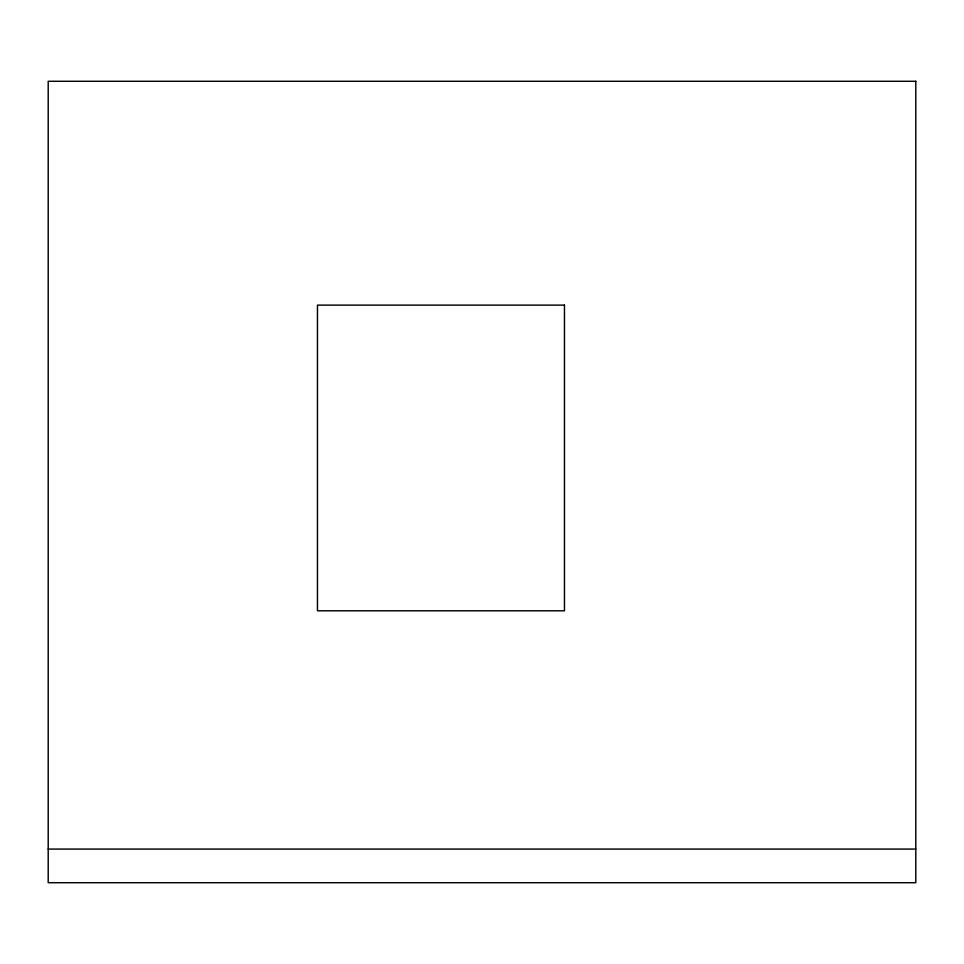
<?xml version="1.0" encoding="UTF-8"?>
<svg xmlns="http://www.w3.org/2000/svg" width="964" height="964" viewBox="0 0 964 964"><rect width="100%" height="100%" fill="white"/><g stroke="black" fill="none" stroke-linecap="round" stroke-linejoin="round"><path stroke-width="1.45" d="M48.2 849.079L915.8 849.079M915.8 81.289L48.2 81.289L48.2 882.711L915.8 882.711L915.8 81.289M564.47 305.118L317.457 305.118L317.457 610.802L564.47 610.802L564.47 305.118"/></g></svg>
